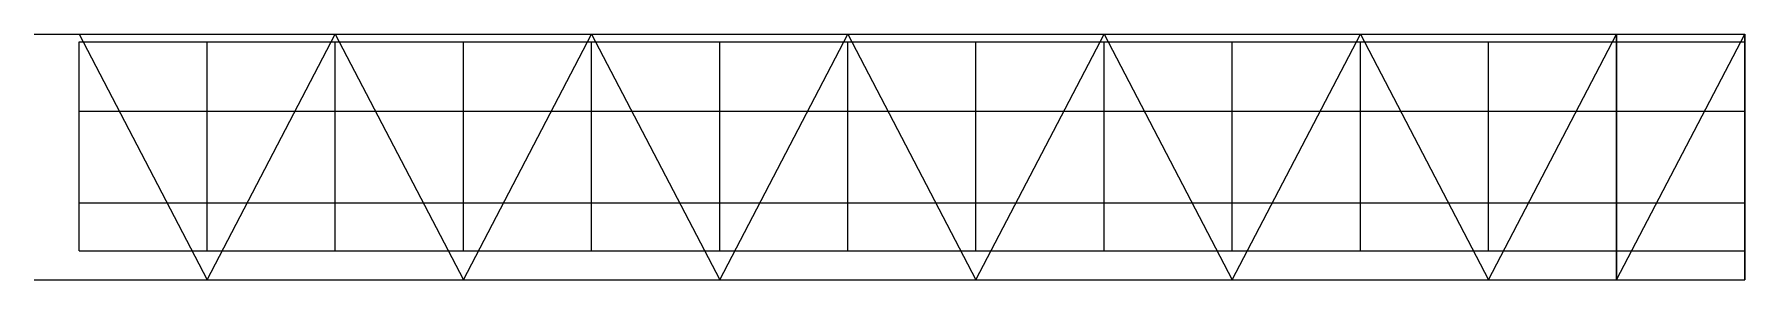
# Model space of a CAD drawing. Header units: millimetres. Extents: x 79470 to 119520, y -2875 to 2875.
import ezdxf

# ---------------------------------------------------------------- set-up
doc = ezdxf.new("R2010")
doc.units = ezdxf.units.MM
for name, color, linetype in [('ZJ8_CANTILEVER_EDGE', 3, 'CONTINUOUS'), ('ZJ8_COLUMN', 8, 'CONTINUOUS'), ('ZJ8_DECK_CROSS', 4, 'CONTINUOUS'), ('ZJ8_DECK_MAIN', 4, 'CONTINUOUS'), ('ZJ8_DECK_SECONDARY', 3, 'CONTINUOUS'), ('ZJ8_LONGITUDINAL_BRACE', 1, 'CONTINUOUS'), ('ZJ8_PLATFORM_BRACE', 1, 'CONTINUOUS'), ('ZJ8_TRANSVERSE_BRACE', 1, 'CONTINUOUS'), ('ZJ8_TRUSS_DIAGONAL', 5, 'CONTINUOUS'), ('ZJ8_TRUSS_LOWER', 5, 'CONTINUOUS'), ('ZJ8_TRUSS_UPPER', 5, 'CONTINUOUS'), ('ZJ8_TRUSS_VERTICAL', 5, 'CONTINUOUS')]:
    doc.layers.add(name, color=color, linetype=linetype)

msp = doc.modelspace()

# ---------------------------------------------------------------- linework, layer by layer
at = {"layer": 'ZJ8_CANTILEVER_EDGE'}
for p, q in [((80520, 2700, 21643), (83520, 2700, 21816)), ((83520, 2700, 21816), (86520, 2700, 21989)), ((86520, 2700, 21989), (89520, 2700, 22162)), ((89520, 2700, 22162), (92520, 2700, 22335)), ((92520, 2700, 22335), (95520, 2700, 22508)), ((95520, 2700, 22508), (98520, 2700, 22681)), ((98520, 2700, 22681), (101520, 2700, 22854)), ((101520, 2700, 22854), (104520, 2700, 23027)), ((104520, 2700, 23027), (107520, 2700, 23200)), ((107520, 2700, 23200), (110520, 2700, 23373)), ((110520, 2700, 23373), (113520, 2700, 23546)), ((113520, 2700, 23546), (116520, 2700, 23719)), ((116520, 2700, 23719), (119520, 2700, 23891)), ((80520, -2200, 21643), (83520, -2200, 21816)), ((83520, -2200, 21816), (86520, -2200, 21989)), ((86520, -2200, 21989), (89520, -2200, 22162)), ((89520, -2200, 22162), (92520, -2200, 22335)), ((92520, -2200, 22335), (95520, -2200, 22508)), ((95520, -2200, 22508), (98520, -2200, 22681)), ((98520, -2200, 22681), (101520, -2200, 22854)), ((101520, -2200, 22854), (104520, -2200, 23027)), ((104520, -2200, 23027), (107520, -2200, 23200)), ((107520, -2200, 23200), (110520, -2200, 23373)), ((110520, -2200, 23373), (113520, -2200, 23546)), ((113520, -2200, 23546), (116520, -2200, 23719)), ((116520, -2200, 23719), (119520, -2200, 23891))]:
    msp.add_line(p, q, dxfattribs=at)
at = {"layer": 'ZJ8_COLUMN'}
for p, q in [((116520, 2875), (116520, 2875, 4744)), ((116520, 2875, 4744), (116520, 2875, 9487)), ((116520, 2875, 9487), (116520, 2875, 14231)), ((116520, 2875, 14231), (116520, 2875, 18975)), ((116520, 2875, 18975), (116520, 2875, 23719)), ((119520, 2875), (119520, 2875, 4778)), ((119520, 2875, 4778), (119520, 2875, 9557)), ((119520, 2875, 9557), (119520, 2875, 14335)), ((119520, 2875, 14335), (119520, 2875, 19113)), ((119520, 2875, 19113), (119520, 2875, 23891)), ((116520, -2875), (116520, -2875, 4744)), ((116520, -2875, 4744), (116520, -2875, 9487)), ((116520, -2875, 9487), (116520, -2875, 14231)), ((116520, -2875, 14231), (116520, -2875, 18975)), ((116520, -2875, 18975), (116520, -2875, 23719)), ((119520, -2875), (119520, -2875, 4778)), ((119520, -2875, 4778), (119520, -2875, 9557)), ((119520, -2875, 9557), (119520, -2875, 14335)), ((119520, -2875, 14335), (119520, -2875, 19113)), ((119520, -2875, 19113), (119520, -2875, 23891))]:
    msp.add_line(p, q, dxfattribs=at)
at = {"layer": 'ZJ8_DECK_CROSS'}
for p, q in [((80520, -2200, 21643), (80520, 2700, 21643)), ((83520, -2200, 21816), (83520, 2700, 21816)), ((86520, -2200, 21989), (86520, 2700, 21989)), ((89520, -2200, 22162), (89520, 2700, 22162)), ((92520, -2200, 22335), (92520, 2700, 22335)), ((95520, -2200, 22508), (95520, 2700, 22508)), ((98520, -2200, 22681), (98520, 2700, 22681)), ((101520, -2200, 22854), (101520, 2700, 22854)), ((104520, -2200, 23027), (104520, 2700, 23027)), ((107520, -2200, 23200), (107520, 2700, 23200)), ((110520, -2200, 23373), (110520, 2700, 23373)), ((113520, -2200, 23546), (113520, 2700, 23546)), ((116520, -2200, 23719), (116520, 2700, 23719)), ((119520, -2200, 23891), (119520, 2700, 23891))]:
    msp.add_line(p, q, dxfattribs=at)
at = {"layer": 'ZJ8_DECK_MAIN'}
for p, q in [((80520, 2875, 21643), (83520, 2875, 21816)), ((83520, 2875, 21816), (86520, 2875, 21989)), ((86520, 2875, 21989), (89520, 2875, 22162)), ((89520, 2875, 22162), (92520, 2875, 22335)), ((92520, 2875, 22335), (95520, 2875, 22508)), ((95520, 2875, 22508), (98520, 2875, 22681)), ((98520, 2875, 22681), (101520, 2875, 22854)), ((101520, 2875, 22854), (104520, 2875, 23027)), ((104520, 2875, 23027), (107520, 2875, 23200)), ((107520, 2875, 23200), (110520, 2875, 23373)), ((110520, 2875, 23373), (113520, 2875, 23546)), ((113520, 2875, 23546), (116520, 2875, 23719)), ((116520, 2875, 23719), (119520, 2875, 23891)), ((80520, -2875, 21643), (83520, -2875, 21816)), ((83520, -2875, 21816), (86520, -2875, 21989)), ((86520, -2875, 21989), (89520, -2875, 22162)), ((89520, -2875, 22162), (92520, -2875, 22335)), ((92520, -2875, 22335), (95520, -2875, 22508)), ((95520, -2875, 22508), (98520, -2875, 22681)), ((98520, -2875, 22681), (101520, -2875, 22854)), ((101520, -2875, 22854), (104520, -2875, 23027)), ((104520, -2875, 23027), (107520, -2875, 23200)), ((107520, -2875, 23200), (110520, -2875, 23373)), ((110520, -2875, 23373), (113520, -2875, 23546)), ((113520, -2875, 23546), (116520, -2875, 23719)), ((116520, -2875, 23719), (119520, -2875, 23891))]:
    msp.add_line(p, q, dxfattribs=at)
at = {"layer": 'ZJ8_DECK_SECONDARY'}
for p, q in [((80520, 1075, 21643), (83520, 1075, 21816)), ((83520, 1075, 21816), (86520, 1075, 21989)), ((86520, 1075, 21989), (89520, 1075, 22162)), ((89520, 1075, 22162), (92520, 1075, 22335)), ((92520, 1075, 22335), (95520, 1075, 22508)), ((95520, 1075, 22508), (98520, 1075, 22681)), ((98520, 1075, 22681), (101520, 1075, 22854)), ((101520, 1075, 22854), (104520, 1075, 23027)), ((104520, 1075, 23027), (107520, 1075, 23200)), ((107520, 1075, 23200), (110520, 1075, 23373)), ((110520, 1075, 23373), (113520, 1075, 23546)), ((113520, 1075, 23546), (116520, 1075, 23719)), ((116520, 1075, 23719), (119520, 1075, 23891)), ((80520, -1075, 21643), (83520, -1075, 21816)), ((83520, -1075, 21816), (86520, -1075, 21989)), ((86520, -1075, 21989), (89520, -1075, 22162)), ((89520, -1075, 22162), (92520, -1075, 22335)), ((92520, -1075, 22335), (95520, -1075, 22508)), ((95520, -1075, 22508), (98520, -1075, 22681)), ((98520, -1075, 22681), (101520, -1075, 22854)), ((101520, -1075, 22854), (104520, -1075, 23027)), ((104520, -1075, 23027), (107520, -1075, 23200)), ((107520, -1075, 23200), (110520, -1075, 23373)), ((110520, -1075, 23373), (113520, -1075, 23546)), ((113520, -1075, 23546), (116520, -1075, 23719)), ((116520, -1075, 23719), (119520, -1075, 23891))]:
    msp.add_line(p, q, dxfattribs=at)
at = {"layer": 'ZJ8_LONGITUDINAL_BRACE'}
for p, q in [((116520, 2875), (119520, 2875, 23891)), ((116520, -2875), (119520, -2875, 23891))]:
    msp.add_line(p, q, dxfattribs=at)
at = {"layer": 'ZJ8_PLATFORM_BRACE'}
for p, q in [((80520, 2875, 21643), (83520, -2875, 21816)), ((83520, -2875, 21816), (86520, 2875, 21989)), ((86520, 2875, 21989), (89520, -2875, 22162)), ((89520, -2875, 22162), (92520, 2875, 22335)), ((92520, 2875, 22335), (95520, -2875, 22508)), ((95520, -2875, 22508), (98520, 2875, 22681)), ((98520, 2875, 22681), (101520, -2875, 22854)), ((101520, -2875, 22854), (104520, 2875, 23027)), ((104520, 2875, 23027), (107520, -2875, 23200)), ((107520, -2875, 23200), (110520, 2875, 23373)), ((110520, 2875, 23373), (113520, -2875, 23546)), ((113520, -2875, 23546), (116520, 2875, 23719)), ((116520, -2875, 23719), (119520, 2875, 23891))]:
    msp.add_line(p, q, dxfattribs=at)
at = {"layer": 'ZJ8_TRANSVERSE_BRACE'}
for p, q in [((116520, -2875), (116520, 2875, 23719)), ((116520, 2875), (116520, -2875, 23719)), ((119520, -2875), (119520, 2875, 23891)), ((119520, 2875), (119520, -2875, 23891))]:
    msp.add_line(p, q, dxfattribs=at)
at = {"layer": 'ZJ8_TRUSS_DIAGONAL'}
for p, q in [((79470, 2875, 21582), (81420, 2875, 19895)), ((81420, 2875, 19895), (83370, 2875, 21807)), ((83370, 2875, 21807), (85320, 2875, 20120)), ((85320, 2875, 20120), (87270, 2875, 22032)), ((87270, 2875, 22032), (89220, 2875, 20344)), ((89220, 2875, 20344), (91170, 2875, 22257)), ((91170, 2875, 22257), (93120, 2875, 20569)), ((93120, 2875, 20569), (95070, 2875, 22482)), ((95070, 2875, 22482), (97020, 2875, 20794)), ((97020, 2875, 20794), (98970, 2875, 22707)), ((98970, 2875, 22707), (100920, 2875, 21019)), ((100920, 2875, 21019), (102870, 2875, 22931)), ((102870, 2875, 22931), (104820, 2875, 21244)), ((104820, 2875, 21244), (106770, 2875, 23156)), ((106770, 2875, 23156), (108720, 2875, 21469)), ((108720, 2875, 21469), (110670, 2875, 23381)), ((110670, 2875, 23381), (112620, 2875, 21694)), ((112620, 2875, 21694), (114570, 2875, 23606)), ((114570, 2875, 23606), (116520, 2875, 21919)), ((79470, -2875, 21582), (81420, -2875, 19895)), ((81420, -2875, 19895), (83370, -2875, 21807)), ((83370, -2875, 21807), (85320, -2875, 20120)), ((85320, -2875, 20120), (87270, -2875, 22032)), ((87270, -2875, 22032), (89220, -2875, 20344)), ((89220, -2875, 20344), (91170, -2875, 22257)), ((91170, -2875, 22257), (93120, -2875, 20569)), ((93120, -2875, 20569), (95070, -2875, 22482)), ((95070, -2875, 22482), (97020, -2875, 20794)), ((97020, -2875, 20794), (98970, -2875, 22707)), ((98970, -2875, 22707), (100920, -2875, 21019)), ((100920, -2875, 21019), (102870, -2875, 22931)), ((102870, -2875, 22931), (104820, -2875, 21244)), ((104820, -2875, 21244), (106770, -2875, 23156)), ((106770, -2875, 23156), (108720, -2875, 21469)), ((108720, -2875, 21469), (110670, -2875, 23381)), ((110670, -2875, 23381), (112620, -2875, 21694)), ((112620, -2875, 21694), (114570, -2875, 23606)), ((114570, -2875, 23606), (116520, -2875, 21919))]:
    msp.add_line(p, q, dxfattribs=at)
at = {"layer": 'ZJ8_TRUSS_LOWER'}
for p, q in [((79470, 2875, 19782), (81420, 2875, 19895)), ((81420, 2875, 19895), (83370, 2875, 20007)), ((83370, 2875, 20007), (85320, 2875, 20120)), ((85320, 2875, 20120), (87270, 2875, 20232)), ((87270, 2875, 20232), (89220, 2875, 20344)), ((89220, 2875, 20344), (91170, 2875, 20457)), ((91170, 2875, 20457), (93120, 2875, 20569)), ((93120, 2875, 20569), (95070, 2875, 20682)), ((95070, 2875, 20682), (97020, 2875, 20794)), ((97020, 2875, 20794), (98970, 2875, 20907)), ((98970, 2875, 20907), (100920, 2875, 21019)), ((100920, 2875, 21019), (102870, 2875, 21131)), ((102870, 2875, 21131), (104820, 2875, 21244)), ((104820, 2875, 21244), (106770, 2875, 21356)), ((106770, 2875, 21356), (108720, 2875, 21469)), ((108720, 2875, 21469), (110670, 2875, 21581)), ((110670, 2875, 21581), (112620, 2875, 21694)), ((112620, 2875, 21694), (114570, 2875, 21806)), ((114570, 2875, 21806), (116520, 2875, 21919)), ((79470, -2875, 19782), (81420, -2875, 19895)), ((81420, -2875, 19895), (83370, -2875, 20007)), ((83370, -2875, 20007), (85320, -2875, 20120)), ((85320, -2875, 20120), (87270, -2875, 20232)), ((87270, -2875, 20232), (89220, -2875, 20344)), ((89220, -2875, 20344), (91170, -2875, 20457)), ((91170, -2875, 20457), (93120, -2875, 20569)), ((93120, -2875, 20569), (95070, -2875, 20682)), ((95070, -2875, 20682), (97020, -2875, 20794)), ((97020, -2875, 20794), (98970, -2875, 20907)), ((98970, -2875, 20907), (100920, -2875, 21019)), ((100920, -2875, 21019), (102870, -2875, 21131)), ((102870, -2875, 21131), (104820, -2875, 21244)), ((104820, -2875, 21244), (106770, -2875, 21356)), ((106770, -2875, 21356), (108720, -2875, 21469)), ((108720, -2875, 21469), (110670, -2875, 21581)), ((110670, -2875, 21581), (112620, -2875, 21694)), ((112620, -2875, 21694), (114570, -2875, 21806)), ((114570, -2875, 21806), (116520, -2875, 21919))]:
    msp.add_line(p, q, dxfattribs=at)
at = {"layer": 'ZJ8_TRUSS_UPPER'}
for p, q in [((79470, 2875, 21582), (81420, 2875, 21695)), ((81420, 2875, 21695), (83370, 2875, 21807)), ((83370, 2875, 21807), (85320, 2875, 21920)), ((85320, 2875, 21920), (87270, 2875, 22032)), ((87270, 2875, 22032), (89220, 2875, 22144)), ((89220, 2875, 22144), (91170, 2875, 22257)), ((91170, 2875, 22257), (93120, 2875, 22369)), ((93120, 2875, 22369), (95070, 2875, 22482)), ((95070, 2875, 22482), (97020, 2875, 22594)), ((97020, 2875, 22594), (98970, 2875, 22707)), ((98970, 2875, 22707), (100920, 2875, 22819)), ((100920, 2875, 22819), (102870, 2875, 22931)), ((102870, 2875, 22931), (104820, 2875, 23044)), ((104820, 2875, 23044), (106770, 2875, 23156)), ((106770, 2875, 23156), (108720, 2875, 23269)), ((108720, 2875, 23269), (110670, 2875, 23381)), ((110670, 2875, 23381), (112620, 2875, 23494)), ((112620, 2875, 23494), (114570, 2875, 23606)), ((114570, 2875, 23606), (116520, 2875, 23719)), ((79470, -2875, 21582), (81420, -2875, 21695)), ((81420, -2875, 21695), (83370, -2875, 21807)), ((83370, -2875, 21807), (85320, -2875, 21920)), ((85320, -2875, 21920), (87270, -2875, 22032)), ((87270, -2875, 22032), (89220, -2875, 22144)), ((89220, -2875, 22144), (91170, -2875, 22257)), ((91170, -2875, 22257), (93120, -2875, 22369)), ((93120, -2875, 22369), (95070, -2875, 22482)), ((95070, -2875, 22482), (97020, -2875, 22594)), ((97020, -2875, 22594), (98970, -2875, 22707)), ((98970, -2875, 22707), (100920, -2875, 22819)), ((100920, -2875, 22819), (102870, -2875, 22931)), ((102870, -2875, 22931), (104820, -2875, 23044)), ((104820, -2875, 23044), (106770, -2875, 23156)), ((106770, -2875, 23156), (108720, -2875, 23269)), ((108720, -2875, 23269), (110670, -2875, 23381)), ((110670, -2875, 23381), (112620, -2875, 23494)), ((112620, -2875, 23494), (114570, -2875, 23606)), ((114570, -2875, 23606), (116520, -2875, 23719))]:
    msp.add_line(p, q, dxfattribs=at)
at = {"layer": 'ZJ8_TRUSS_VERTICAL'}
for p, q in [((81420, 2875, 21695), (81420, 2875, 19895)), ((83370, 2875, 21807), (83370, 2875, 20007)), ((85320, 2875, 21920), (85320, 2875, 20120)), ((87270, 2875, 22032), (87270, 2875, 20232)), ((89220, 2875, 22144), (89220, 2875, 20344)), ((91170, 2875, 22257), (91170, 2875, 20457)), ((93120, 2875, 22369), (93120, 2875, 20569)), ((95070, 2875, 22482), (95070, 2875, 20682)), ((97020, 2875, 22594), (97020, 2875, 20794)), ((98970, 2875, 22707), (98970, 2875, 20907)), ((100920, 2875, 22819), (100920, 2875, 21019)), ((102870, 2875, 22931), (102870, 2875, 21131)), ((104820, 2875, 23044), (104820, 2875, 21244)), ((106770, 2875, 23156), (106770, 2875, 21356)), ((108720, 2875, 23269), (108720, 2875, 21469)), ((110670, 2875, 23381), (110670, 2875, 21581)), ((112620, 2875, 23494), (112620, 2875, 21694)), ((114570, 2875, 23606), (114570, 2875, 21806)), ((116520, 2875, 23719), (116520, 2875, 21919)), ((81420, -2875, 21695), (81420, -2875, 19895)), ((83370, -2875, 21807), (83370, -2875, 20007)), ((85320, -2875, 21920), (85320, -2875, 20120)), ((87270, -2875, 22032), (87270, -2875, 20232)), ((89220, -2875, 22144), (89220, -2875, 20344)), ((91170, -2875, 22257), (91170, -2875, 20457)), ((93120, -2875, 22369), (93120, -2875, 20569)), ((95070, -2875, 22482), (95070, -2875, 20682)), ((97020, -2875, 22594), (97020, -2875, 20794)), ((98970, -2875, 22707), (98970, -2875, 20907)), ((100920, -2875, 22819), (100920, -2875, 21019)), ((102870, -2875, 22931), (102870, -2875, 21131)), ((104820, -2875, 23044), (104820, -2875, 21244)), ((106770, -2875, 23156), (106770, -2875, 21356)), ((108720, -2875, 23269), (108720, -2875, 21469)), ((110670, -2875, 23381), (110670, -2875, 21581)), ((112620, -2875, 23494), (112620, -2875, 21694)), ((114570, -2875, 23606), (114570, -2875, 21806)), ((116520, -2875, 23719), (116520, -2875, 21919))]:
    msp.add_line(p, q, dxfattribs=at)

doc.saveas('drawing.dxf')
